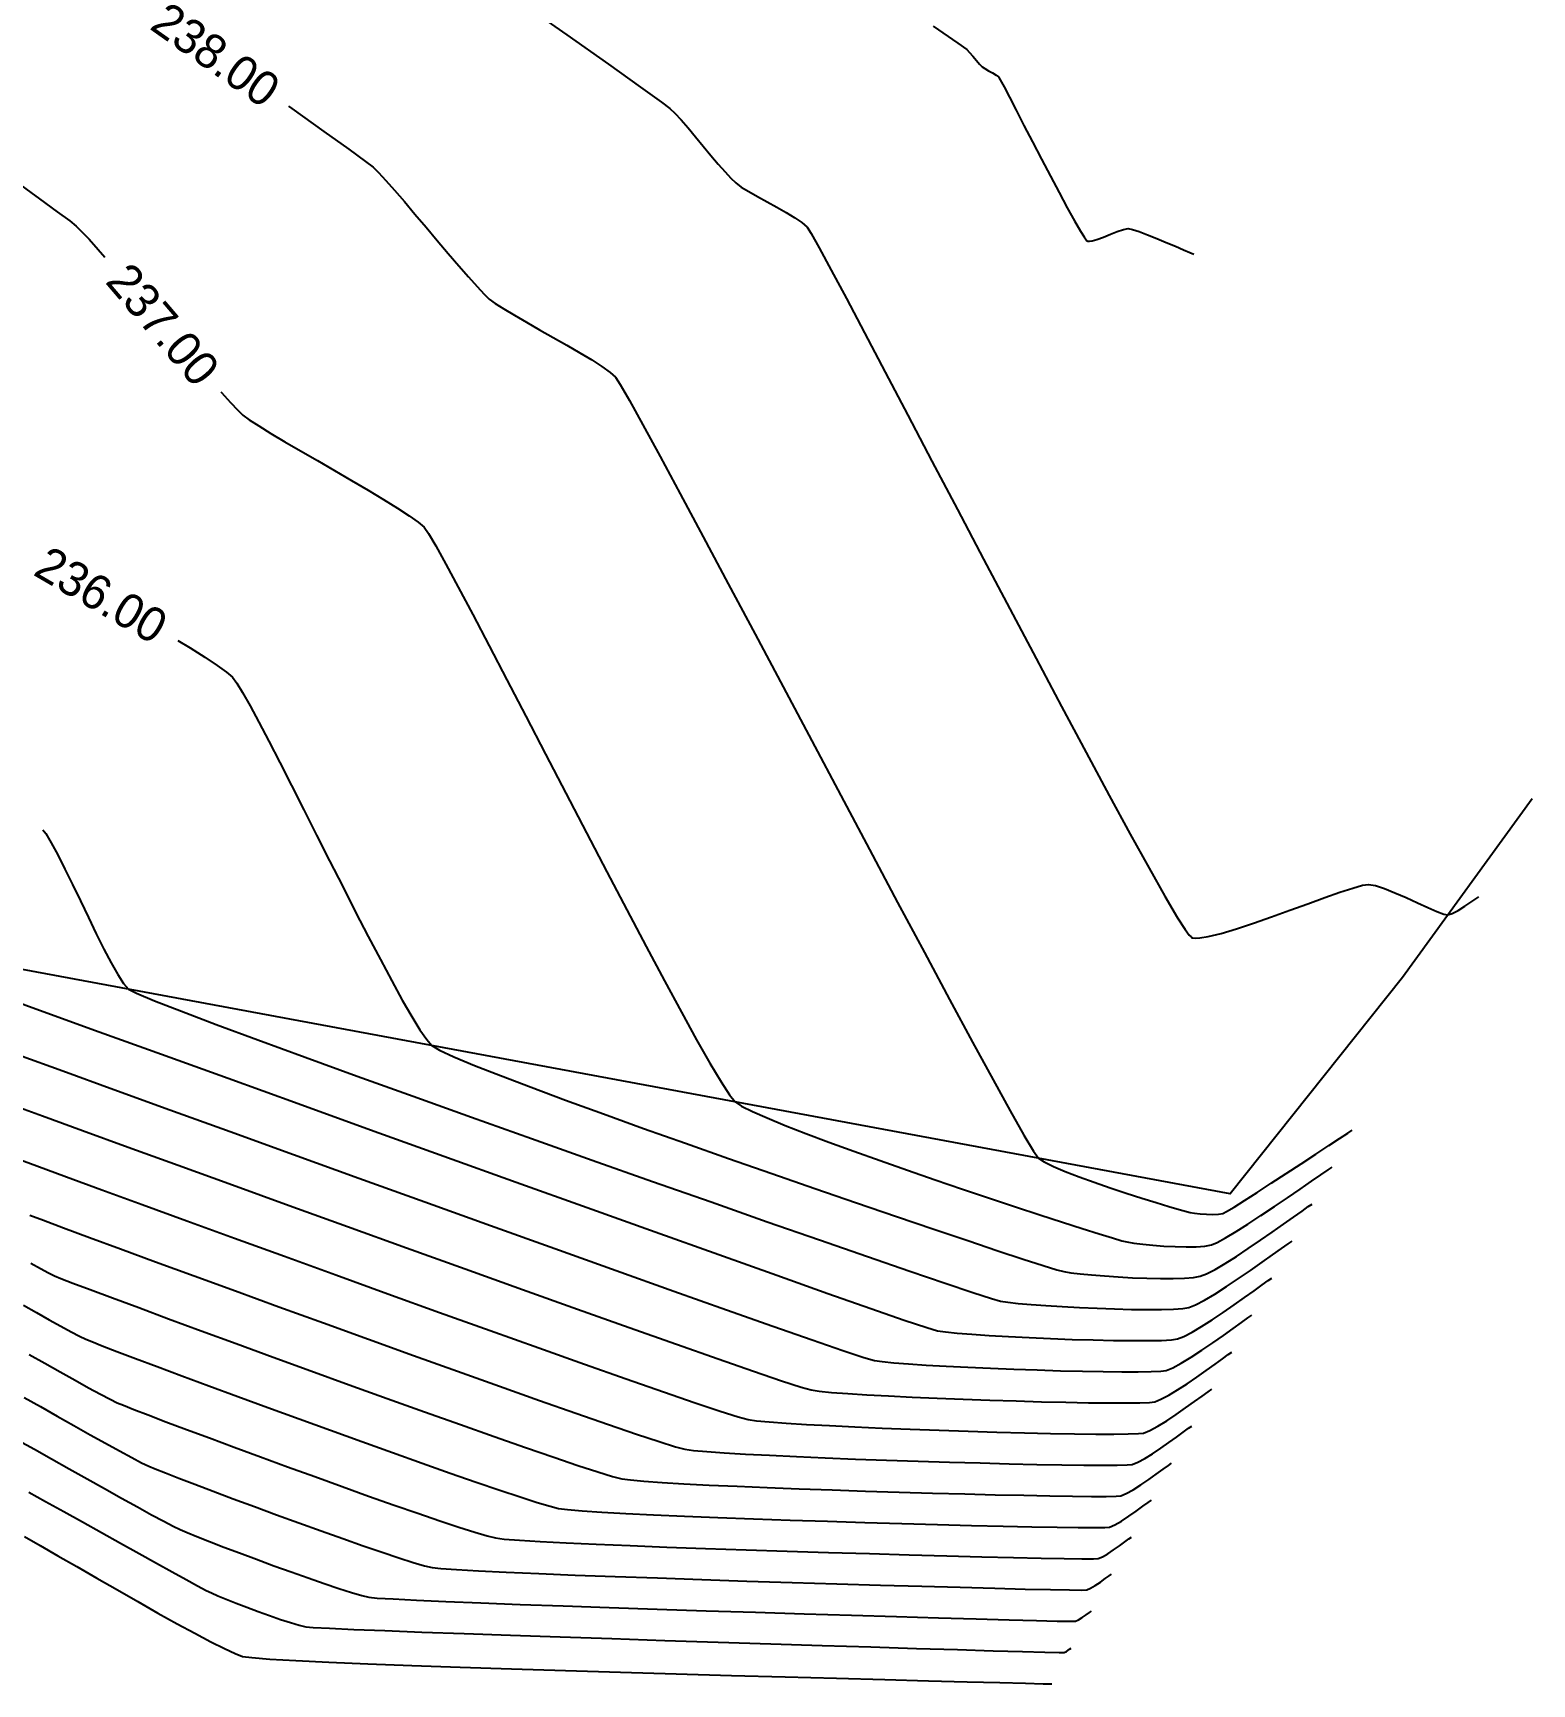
# Model space of a CAD drawing. Header units: metres. Extents: x 708941 to 724052, y 5405153 to 5413472.
# Drawn here: x 709384.6 to 709558.8, y 5411315.9 to 5411507.8 of the extents above; entities that cross this region are included whole.
import ezdxf

# ---------------------------------------------------------------- set-up
doc = ezdxf.new("R2010")
doc.units = ezdxf.units.M
doc.header["$LTSCALE"] = 12.7
doc.header["$MEASUREMENT"] = 0
for name, color, linetype in [('CONT-MJR1', 252, 'Continuous'), ('CONT-MNR1', 251, 'Continuous'), ('contornos2', 7, 'Continuous')]:
    doc.layers.add(name, color=color, linetype=linetype)

msp = doc.modelspace()

# ---------------------------------------------------------------- linework, layer by layer
at = {"layer": 'CONT-MJR1', "flags": 128}
for points, elevation in [([(709489.22, 5411508.61), (709492.11, 5411506.61), (709493.16, 5411505.87), (709493.47, 5411505.55), (709493.86, 5411505.09), (709494.26, 5411504.61), (709494.63, 5411504.17), (709494.92, 5411503.88), (709495.23, 5411503.66), (709495.66, 5411503.42), (709496.12, 5411503.17), (709496.54, 5411502.92), (709496.83, 5411502.69), (709497.03, 5411502.35), (709497.47, 5411501.54), (709498.1, 5411500.34), (709498.88, 5411498.82), (709499.79, 5411497.06), (709500.78, 5411495.15), (709501.82, 5411493.15), (709502.86, 5411491.16), (709503.87, 5411489.25), (709504.81, 5411487.49), (709505.65, 5411485.98), (709506.34, 5411484.78), (709506.77, 5411484.09), (709507, 5411483.77), (709507.11, 5411483.66), (709507.15, 5411483.64), (709507.22, 5411483.61), (709507.39, 5411483.6), (709507.72, 5411483.63), (709508.25, 5411483.78), (709509.02, 5411484.07), (709509.83, 5411484.41), (709510.63, 5411484.74), (709511.34, 5411484.97), (709511.89, 5411485.06), (709512.39, 5411484.96), (709513.17, 5411484.71), (709514.14, 5411484.35), (709515.22, 5411483.92), (709516.33, 5411483.46), (709517.4, 5411483.01), (709518.34, 5411482.61), (709519.07, 5411482.3), (709519.53, 5411482.11)], 240), ([(709385.76, 5411415.17), (709386.1, 5411414.73), (709386.75, 5411413.65), (709387.5, 5411412.25), (709388.33, 5411410.61), (709389.21, 5411408.81), (709390.13, 5411406.91), (709391.06, 5411404.98), (709391.98, 5411403.08), (709392.87, 5411401.3), (709393.71, 5411399.7), (709394.48, 5411398.34), (709395.16, 5411397.31), (709395.73, 5411396.66), (709396.66, 5411396.18), (709398.75, 5411395.31), (709401.87, 5411394.09), (709405.91, 5411392.56), (709410.74, 5411390.76), (709416.25, 5411388.75), (709422.3, 5411386.55), (709428.79, 5411384.21), (709435.58, 5411381.77), (709442.56, 5411379.28), (709449.61, 5411376.78), (709456.61, 5411374.31), (709463.42, 5411371.91), (709469.94, 5411369.62), (709476.04, 5411367.5), (709481.61, 5411365.57), (709486.51, 5411363.88), (709490.63, 5411362.47), (709493.84, 5411361.39), (709496.03, 5411360.68), (709497.08, 5411360.38), (709497.92, 5411360.25), (709499.12, 5411360.12), (709500.61, 5411359.99), (709502.33, 5411359.87), (709504.23, 5411359.75), (709506.23, 5411359.64), (709508.28, 5411359.55), (709510.32, 5411359.47), (709512.29, 5411359.42), (709514.13, 5411359.4), (709515.78, 5411359.4), (709517.17, 5411359.44), (709518.25, 5411359.52), (709518.95, 5411359.63), (709519.73, 5411359.94), (709520.76, 5411360.48), (709521.97, 5411361.21), (709523.31, 5411362.07), (709524.71, 5411363), (709526.12, 5411363.96), (709527.46, 5411364.9), (709528.67, 5411365.76), (709529.7, 5411366.5), (709530.48, 5411367.05), (709530.94, 5411367.37)], 235), ([(709384.25, 5411370.39), (709385.84, 5411369.79), (709388.18, 5411368.91), (709391.19, 5411367.8), (709394.78, 5411366.47), (709398.86, 5411364.97), (709403.34, 5411363.33), (709408.14, 5411361.58), (709413.18, 5411359.74), (709418.37, 5411357.86), (709423.61, 5411355.96), (709428.83, 5411354.08), (709433.94, 5411352.24), (709438.85, 5411350.49), (709443.47, 5411348.85), (709447.72, 5411347.36), (709451.51, 5411346.04), (709454.76, 5411344.93), (709457.38, 5411344.06), (709459.28, 5411343.46), (709460.38, 5411343.17), (709461.37, 5411343.04), (709462.92, 5411342.89), (709464.95, 5411342.75), (709467.41, 5411342.6), (709470.23, 5411342.46), (709473.35, 5411342.31), (709476.69, 5411342.17), (709480.21, 5411342.03), (709483.83, 5411341.9), (709487.49, 5411341.78), (709491.13, 5411341.67), (709494.68, 5411341.57), (709498.08, 5411341.48), (709501.27, 5411341.41), (709504.19, 5411341.36), (709506.76, 5411341.32), (709508.93, 5411341.31), (709510.63, 5411341.31), (709511.79, 5411341.34), (709512.36, 5411341.4), (709513.02, 5411341.66), (709513.83, 5411342.09), (709514.73, 5411342.65), (709515.69, 5411343.29), (709516.63, 5411343.95), (709517.52, 5411344.59), (709518.29, 5411345.15), (709518.9, 5411345.6), (709519.28, 5411345.86)], 230), ([(709382.94, 5411344.19), (709384.79, 5411343.16), (709386.77, 5411342.06), (709388.83, 5411340.9), (709390.9, 5411339.74), (709392.95, 5411338.59), (709394.92, 5411337.49), (709396.76, 5411336.47), (709398.41, 5411335.56), (709399.82, 5411334.8), (709400.93, 5411334.21), (709401.71, 5411333.83), (709402.53, 5411333.48), (709403.68, 5411333.01), (709405.13, 5411332.45), (709406.8, 5411331.8), (709408.64, 5411331.11), (709410.6, 5411330.37), (709412.62, 5411329.63), (709414.64, 5411328.9), (709416.61, 5411328.2), (709418.47, 5411327.56), (709420.16, 5411326.99), (709421.63, 5411326.52), (709422.82, 5411326.18), (709423.67, 5411325.97), (709424.62, 5411325.87), (709426.49, 5411325.76), (709429.18, 5411325.62), (709432.61, 5411325.47), (709436.66, 5411325.31), (709441.24, 5411325.13), (709446.25, 5411324.95), (709451.59, 5411324.76), (709457.16, 5411324.58), (709462.86, 5411324.39), (709468.59, 5411324.21), (709474.26, 5411324.03), (709479.75, 5411323.86), (709484.98, 5411323.71), (709489.85, 5411323.56), (709494.25, 5411323.44), (709498.08, 5411323.34), (709501.25, 5411323.25), (709503.65, 5411323.2), (709505.2, 5411323.17), (709505.78, 5411323.17), (709506.12, 5411323.33), (709506.56, 5411323.6), (709507.01, 5411323.92), (709507.4, 5411324.2), (709507.62, 5411324.36)], 225)]:
    msp.add_lwpolyline(points, dxfattribs=dict(at, elevation=elevation))
at = {"layer": 'CONT-MNR1', "flags": 128}
for points, elevation in [([(709440.83, 5411511.68), (709446.66, 5411507.58), (709451.5, 5411504.16), (709455.21, 5411501.52), (709457.65, 5411499.78), (709458.65, 5411499.03), (709459.23, 5411498.47), (709459.94, 5411497.69), (709460.75, 5411496.76), (709461.61, 5411495.73), (709462.51, 5411494.65), (709463.4, 5411493.57), (709464.26, 5411492.55), (709465.05, 5411491.65), (709465.74, 5411490.91), (709466.29, 5411490.38), (709466.94, 5411489.9), (709467.81, 5411489.36), (709468.83, 5411488.78), (709469.94, 5411488.17), (709471.07, 5411487.55), (709472.16, 5411486.93), (709473.15, 5411486.33), (709473.98, 5411485.76), (709474.58, 5411485.24), (709475.04, 5411484.51), (709475.98, 5411482.82), (709477.37, 5411480.25), (709479.15, 5411476.93), (709481.26, 5411472.94), (709483.65, 5411468.39), (709486.29, 5411463.39), (709489.1, 5411458.03), (709492.05, 5411452.42), (709495.08, 5411446.65), (709498.14, 5411440.85), (709501.19, 5411435.09), (709504.16, 5411429.5), (709507.01, 5411424.16), (709509.69, 5411419.18), (709512.14, 5411414.67), (709514.32, 5411410.73), (709516.17, 5411407.46), (709517.65, 5411404.95), (709518.53, 5411403.57), (709518.99, 5411402.94), (709519.2, 5411402.72), (709519.27, 5411402.67), (709519.39, 5411402.63), (709519.67, 5411402.59), (709520.23, 5411402.61), (709521.2, 5411402.77), (709522.71, 5411403.14), (709524.5, 5411403.67), (709526.48, 5411404.32), (709528.57, 5411405.05), (709530.69, 5411405.82), (709532.78, 5411406.58), (709534.74, 5411407.29), (709536.5, 5411407.92), (709537.99, 5411408.41), (709539.12, 5411408.73), (709539.82, 5411408.83), (709540.63, 5411408.69), (709541.68, 5411408.34), (709542.9, 5411407.86), (709544.21, 5411407.29), (709545.51, 5411406.7), (709546.72, 5411406.15), (709547.77, 5411405.69), (709548.57, 5411405.38), (709549.04, 5411405.28), (709549.57, 5411405.44), (709550.26, 5411405.8), (709551.01, 5411406.28), (709551.72, 5411406.76), (709552.3, 5411407.17), (709552.65, 5411407.4)], 239), ([(709355.41, 5411509.67), (709359.79, 5411506.63), (709364.14, 5411503.6), (709368.37, 5411500.63), (709372.43, 5411497.78), (709376.23, 5411495.08), (709379.71, 5411492.61), (709382.78, 5411490.41), (709385.39, 5411488.53), (709387.44, 5411487.02), (709388.89, 5411485.95), (709389.64, 5411485.35), (709390.27, 5411484.74), (709391.14, 5411483.82), (709392.21, 5411482.63), (709392.99, 5411481.74)], 237), ([(709414.3, 5411499.3), (709414.7, 5411499.01), (709418.43, 5411496.36), (709421.32, 5411494.29), (709423.26, 5411492.87), (709424.15, 5411492.19), (709424.78, 5411491.57), (709425.62, 5411490.67), (709426.63, 5411489.53), (709427.78, 5411488.21), (709429.01, 5411486.76), (709430.3, 5411485.23), (709431.61, 5411483.69), (709432.89, 5411482.17), (709434.12, 5411480.73), (709435.25, 5411479.44), (709436.24, 5411478.33), (709437.05, 5411477.46), (709437.65, 5411476.88), (709438.35, 5411476.37), (709439.34, 5411475.73), (709440.57, 5411474.99), (709441.98, 5411474.17), (709443.5, 5411473.3), (709445.08, 5411472.41), (709446.66, 5411471.5), (709448.17, 5411470.62), (709449.55, 5411469.79), (709450.74, 5411469.02), (709451.69, 5411468.35), (709452.32, 5411467.79), (709452.87, 5411466.95), (709453.95, 5411465.07), (709455.51, 5411462.24), (709457.5, 5411458.59), (709459.85, 5411454.22), (709462.51, 5411449.25), (709465.42, 5411443.78), (709468.54, 5411437.93), (709471.79, 5411431.8), (709475.13, 5411425.5), (709478.5, 5411419.16), (709481.84, 5411412.87), (709485.1, 5411406.74), (709488.22, 5411400.9), (709491.15, 5411395.44), (709493.82, 5411390.48), (709496.19, 5411386.12), (709498.19, 5411382.49), (709499.78, 5411379.69), (709500.89, 5411377.83), (709501.46, 5411377.01), (709502.15, 5411376.56), (709503.21, 5411376.04), (709504.58, 5411375.46), (709506.19, 5411374.84), (709507.95, 5411374.21), (709509.8, 5411373.57), (709511.67, 5411372.95), (709513.48, 5411372.37), (709515.16, 5411371.85), (709516.63, 5411371.4), (709517.83, 5411371.05), (709518.67, 5411370.81), (709519.1, 5411370.7), (709519.61, 5411370.62), (709520.28, 5411370.55), (709521.02, 5411370.5), (709521.75, 5411370.47), (709522.41, 5411370.49), (709522.91, 5411370.57), (709523.34, 5411370.79), (709524.21, 5411371.31), (709525.42, 5411372.07), (709526.88, 5411373.01), (709528.53, 5411374.08), (709530.27, 5411375.21), (709532.02, 5411376.36), (709533.69, 5411377.46), (709535.2, 5411378.46), (709536.47, 5411379.3), (709537.41, 5411379.92), (709537.94, 5411380.27)], 238), ([(709406.47, 5411466.07), (709406.53, 5411466), (709407.58, 5411464.84), (709408.42, 5411463.96), (709409.02, 5411463.39), (709409.76, 5411462.84), (709410.86, 5411462.12), (709412.27, 5411461.26), (709413.91, 5411460.28), (709415.73, 5411459.22), (709417.67, 5411458.1), (709419.66, 5411456.95), (709421.65, 5411455.79), (709423.57, 5411454.66), (709425.37, 5411453.58), (709426.98, 5411452.58), (709428.34, 5411451.69), (709429.39, 5411450.94), (709430.07, 5411450.34), (709430.57, 5411449.62), (709431.42, 5411448.17), (709432.59, 5411446.06), (709434.04, 5411443.37), (709435.73, 5411440.19), (709437.62, 5411436.58), (709439.69, 5411432.62), (709441.89, 5411428.39), (709444.18, 5411423.97), (709446.54, 5411419.43), (709448.93, 5411414.84), (709451.3, 5411410.3), (709453.63, 5411405.86), (709455.87, 5411401.61), (709458, 5411397.63), (709459.97, 5411393.98), (709461.75, 5411390.76), (709463.3, 5411388.03), (709464.58, 5411385.87), (709465.57, 5411384.35), (709466.22, 5411383.56), (709466.98, 5411383.06), (709468.24, 5411382.43), (709469.94, 5411381.68), (709472.02, 5411380.82), (709474.44, 5411379.88), (709477.12, 5411378.87), (709480.02, 5411377.81), (709483.08, 5411376.72), (709486.25, 5411375.61), (709489.46, 5411374.5), (709492.66, 5411373.41), (709495.8, 5411372.35), (709498.81, 5411371.35), (709501.65, 5411370.42), (709504.25, 5411369.57), (709506.56, 5411368.83), (709508.52, 5411368.21), (709510.08, 5411367.73), (709511.18, 5411367.41), (709511.76, 5411367.26), (709512.57, 5411367.13), (709513.6, 5411367), (709514.78, 5411366.88), (709516.06, 5411366.79), (709517.37, 5411366.72), (709518.64, 5411366.69), (709519.81, 5411366.71), (709520.81, 5411366.78), (709521.59, 5411366.92), (709522.25, 5411367.2), (709523.21, 5411367.73), (709524.43, 5411368.46), (709525.82, 5411369.34), (709527.33, 5411370.33), (709528.89, 5411371.37), (709530.43, 5411372.41), (709531.89, 5411373.41), (709533.2, 5411374.32), (709534.3, 5411375.08), (709535.13, 5411375.65), (709535.61, 5411375.97)], 237), ([(709401.45, 5411437.2), (709402.87, 5411436.33), (709404.6, 5411435.25), (709406.03, 5411434.29), (709407.12, 5411433.5), (709407.81, 5411432.9), (709408.3, 5411432.24), (709408.98, 5411431.13), (709409.85, 5411429.59), (709410.87, 5411427.69), (709412.03, 5411425.48), (709413.3, 5411423.01), (709414.66, 5411420.33), (709416.1, 5411417.5), (709417.59, 5411414.56), (709419.1, 5411411.56), (709420.62, 5411408.57), (709422.12, 5411405.62), (709423.59, 5411402.78), (709424.99, 5411400.09), (709426.32, 5411397.61), (709427.54, 5411395.39), (709428.64, 5411393.48), (709429.59, 5411391.92), (709430.38, 5411390.78), (709430.97, 5411390.11), (709431.87, 5411389.57), (709433.55, 5411388.79), (709435.94, 5411387.79), (709438.96, 5411386.6), (709442.51, 5411385.24), (709446.52, 5411383.75), (709450.91, 5411382.15), (709455.58, 5411380.46), (709460.45, 5411378.73), (709465.45, 5411376.97), (709470.48, 5411375.21), (709475.47, 5411373.48), (709480.32, 5411371.81), (709484.96, 5411370.23), (709489.31, 5411368.75), (709493.27, 5411367.42), (709496.76, 5411366.25), (709499.71, 5411365.28), (709502.03, 5411364.53), (709503.62, 5411364.04), (709504.42, 5411363.82), (709505.23, 5411363.69), (709506.32, 5411363.56), (709507.64, 5411363.43), (709509.14, 5411363.31), (709510.74, 5411363.2), (709512.41, 5411363.11), (709514.06, 5411363.05), (709515.66, 5411363.01), (709517.14, 5411363.01), (709518.44, 5411363.05), (709519.5, 5411363.14), (709520.27, 5411363.28), (709521.01, 5411363.57), (709521.99, 5411364.08), (709523.16, 5411364.77), (709524.47, 5411365.59), (709525.85, 5411366.5), (709527.26, 5411367.46), (709528.65, 5411368.41), (709529.95, 5411369.32), (709531.12, 5411370.15), (709532.1, 5411370.85), (709532.83, 5411371.37), (709533.27, 5411371.67)], 236), ([(709380.15, 5411396.11), (709385.82, 5411394.06), (709392.33, 5411391.7), (709399.54, 5411389.09), (709407.3, 5411386.29), (709415.45, 5411383.34), (709423.85, 5411380.31), (709432.35, 5411377.25), (709440.79, 5411374.21), (709449.03, 5411371.25), (709456.92, 5411368.43), (709464.31, 5411365.79), (709471.05, 5411363.39), (709476.99, 5411361.29), (709481.98, 5411359.54), (709485.86, 5411358.19), (709488.5, 5411357.31), (709489.74, 5411356.94), (709490.66, 5411356.8), (709492.02, 5411356.67), (709493.74, 5411356.53), (709495.75, 5411356.39), (709498, 5411356.26), (709500.4, 5411356.14), (709502.88, 5411356.04), (709505.39, 5411355.94), (709507.84, 5411355.87), (709510.18, 5411355.81), (709512.32, 5411355.79), (709514.21, 5411355.79), (709515.77, 5411355.82), (709516.94, 5411355.88), (709517.63, 5411355.99), (709518.37, 5411356.27), (709519.32, 5411356.77), (709520.43, 5411357.44), (709521.66, 5411358.22), (709522.93, 5411359.07), (709524.21, 5411359.95), (709525.42, 5411360.8), (709526.53, 5411361.59), (709527.46, 5411362.26), (709528.18, 5411362.77), (709528.61, 5411363.07)], 234), ([(709382.94, 5411389.02), (709388.09, 5411387.15), (709394, 5411385), (709400.53, 5411382.63), (709407.54, 5411380.09), (709414.91, 5411377.43), (709422.5, 5411374.69), (709430.18, 5411371.92), (709437.81, 5411369.17), (709445.27, 5411366.49), (709452.41, 5411363.94), (709459.1, 5411361.55), (709465.21, 5411359.38), (709470.61, 5411357.47), (709475.16, 5411355.88), (709478.73, 5411354.66), (709481.19, 5411353.85), (709482.4, 5411353.5), (709483.3, 5411353.37), (709484.65, 5411353.23), (709486.38, 5411353.1), (709488.43, 5411352.96), (709490.74, 5411352.83), (709493.25, 5411352.71), (709495.89, 5411352.59), (709498.61, 5411352.48), (709501.34, 5411352.38), (709504.02, 5411352.3), (709506.6, 5411352.24), (709509, 5411352.19), (709511.17, 5411352.17), (709513.05, 5411352.17), (709514.58, 5411352.2), (709515.69, 5411352.25), (709516.32, 5411352.34), (709517.08, 5411352.64), (709518.07, 5411353.17), (709519.22, 5411353.87), (709520.46, 5411354.67), (709521.73, 5411355.54), (709522.96, 5411356.4), (709524.1, 5411357.21), (709525.07, 5411357.91), (709525.82, 5411358.45), (709526.28, 5411358.77)], 233), ([(709381.89, 5411383.33), (709385.74, 5411381.92), (709390.37, 5411380.23), (709395.67, 5411378.3), (709401.51, 5411376.18), (709407.79, 5411373.9), (709414.38, 5411371.51), (709421.17, 5411369.06), (709428.03, 5411366.58), (709434.85, 5411364.12), (709441.52, 5411361.73), (709447.91, 5411359.44), (709453.9, 5411357.31), (709459.39, 5411355.37), (709464.25, 5411353.66), (709468.36, 5411352.23), (709471.61, 5411351.13), (709473.88, 5411350.39), (709475.06, 5411350.06), (709476, 5411349.92), (709477.44, 5411349.78), (709479.3, 5411349.64), (709481.52, 5411349.5), (709484.03, 5411349.37), (709486.79, 5411349.23), (709489.71, 5411349.1), (709492.74, 5411348.98), (709495.81, 5411348.87), (709498.87, 5411348.78), (709501.84, 5411348.69), (709504.66, 5411348.63), (709507.28, 5411348.58), (709509.62, 5411348.55), (709511.63, 5411348.55), (709513.24, 5411348.57), (709514.38, 5411348.62), (709515, 5411348.69), (709515.71, 5411348.97), (709516.61, 5411349.45), (709517.64, 5411350.07), (709518.75, 5411350.79), (709519.88, 5411351.56), (709520.98, 5411352.34), (709521.99, 5411353.06), (709522.86, 5411353.69), (709523.53, 5411354.18), (709523.95, 5411354.47)], 232), ([(709382.42, 5411377.09), (709385.08, 5411376.1), (709388.51, 5411374.84), (709392.63, 5411373.33), (709397.32, 5411371.61), (709402.49, 5411369.73), (709408.03, 5411367.71), (709413.84, 5411365.6), (709419.82, 5411363.43), (709425.87, 5411361.25), (709431.88, 5411359.08), (709437.76, 5411356.97), (709443.4, 5411354.96), (709448.71, 5411353.07), (709453.57, 5411351.35), (709457.89, 5411349.84), (709461.57, 5411348.58), (709464.5, 5411347.59), (709466.58, 5411346.93), (709467.72, 5411346.61), (709468.69, 5411346.48), (709470.19, 5411346.34), (709472.15, 5411346.2), (709474.5, 5411346.05), (709477.18, 5411345.91), (709480.13, 5411345.77), (709483.29, 5411345.63), (709486.58, 5411345.5), (709489.95, 5411345.38), (709493.32, 5411345.27), (709496.65, 5411345.17), (709499.86, 5411345.08), (709502.89, 5411345.01), (709505.67, 5411344.96), (709508.15, 5411344.93), (709510.25, 5411344.92), (709511.91, 5411344.94), (709513.08, 5411344.98), (709513.68, 5411345.05), (709514.42, 5411345.34), (709515.34, 5411345.84), (709516.38, 5411346.48), (709517.48, 5411347.21), (709518.57, 5411347.97), (709519.59, 5411348.71), (709520.48, 5411349.35), (709521.18, 5411349.86), (709521.61, 5411350.16)], 231), ([(709384.36, 5411364.78), (709385.48, 5411364.17), (709386.42, 5411363.67), (709387.14, 5411363.32), (709387.85, 5411363.03), (709389.25, 5411362.49), (709391.28, 5411361.73), (709393.86, 5411360.76), (709396.91, 5411359.63), (709400.38, 5411358.34), (709404.18, 5411356.94), (709408.25, 5411355.45), (709412.52, 5411353.89), (709416.91, 5411352.29), (709421.35, 5411350.67), (709425.78, 5411349.08), (709430.11, 5411347.52), (709434.29, 5411346.03), (709438.23, 5411344.64), (709441.87, 5411343.36), (709445.14, 5411342.23), (709447.96, 5411341.28), (709450.26, 5411340.53), (709451.98, 5411340), (709453.04, 5411339.73), (709454.05, 5411339.6), (709455.63, 5411339.45), (709457.73, 5411339.31), (709460.27, 5411339.16), (709463.19, 5411339.01), (709466.44, 5411338.86), (709469.95, 5411338.71), (709473.65, 5411338.57), (709477.49, 5411338.43), (709481.39, 5411338.3), (709485.3, 5411338.18), (709489.16, 5411338.07), (709492.9, 5411337.97), (709496.46, 5411337.88), (709499.78, 5411337.81), (709502.79, 5411337.75), (709505.43, 5411337.71), (709507.64, 5411337.69), (709509.35, 5411337.69), (709510.51, 5411337.71), (709511.05, 5411337.75), (709511.68, 5411338.01), (709512.48, 5411338.46), (709513.37, 5411339.02), (709514.29, 5411339.65), (709515.17, 5411340.28), (709515.95, 5411340.85), (709516.57, 5411341.29), (709516.95, 5411341.56)], 229), ([(709383.51, 5411359.91), (709385.04, 5411359.05), (709386.51, 5411358.22), (709387.86, 5411357.47), (709389.05, 5411356.83), (709390.04, 5411356.31), (709390.78, 5411355.95), (709391.45, 5411355.68), (709392.66, 5411355.2), (709394.38, 5411354.54), (709396.54, 5411353.73), (709399.07, 5411352.78), (709401.94, 5411351.71), (709405.07, 5411350.55), (709408.42, 5411349.31), (709411.93, 5411348.02), (709415.54, 5411346.7), (709419.19, 5411345.37), (709422.82, 5411344.06), (709426.39, 5411342.78), (709429.84, 5411341.55), (709433.1, 5411340.4), (709436.13, 5411339.35), (709438.86, 5411338.41), (709441.23, 5411337.62), (709443.2, 5411336.99), (709444.71, 5411336.54), (709445.7, 5411336.29), (709446.75, 5411336.15), (709448.45, 5411336.01), (709450.74, 5411335.86), (709453.53, 5411335.7), (709456.75, 5411335.55), (709460.34, 5411335.39), (709464.23, 5411335.23), (709468.34, 5411335.08), (709472.6, 5411334.93), (709476.94, 5411334.79), (709481.29, 5411334.66), (709485.58, 5411334.53), (709489.74, 5411334.42), (709493.7, 5411334.32), (709497.38, 5411334.23), (709500.71, 5411334.16), (709503.63, 5411334.11), (709506.07, 5411334.08), (709507.94, 5411334.06), (709509.18, 5411334.07), (709509.73, 5411334.11), (709510.34, 5411334.37), (709511.12, 5411334.81), (709511.98, 5411335.38), (709512.84, 5411335.98), (709513.62, 5411336.54), (709514.24, 5411336.99), (709514.62, 5411337.26)], 228), ([(709384.17, 5411354.2), (709386, 5411353.17), (709387.8, 5411352.16), (709389.52, 5411351.19), (709391.09, 5411350.32), (709392.48, 5411349.57), (709393.6, 5411348.98), (709394.42, 5411348.58), (709395.14, 5411348.28), (709396.36, 5411347.8), (709398.02, 5411347.16), (709400.08, 5411346.37), (709402.47, 5411345.47), (709405.14, 5411344.48), (709408.02, 5411343.41), (709411.05, 5411342.29), (709414.19, 5411341.14), (709417.37, 5411339.98), (709420.54, 5411338.84), (709423.63, 5411337.73), (709426.59, 5411336.68), (709429.36, 5411335.72), (709431.89, 5411334.85), (709434.11, 5411334.11), (709435.96, 5411333.51), (709437.4, 5411333.09), (709438.36, 5411332.85), (709439.38, 5411332.72), (709441.15, 5411332.59), (709443.58, 5411332.44), (709446.58, 5411332.29), (709450.09, 5411332.13), (709454.01, 5411331.96), (709458.27, 5411331.8), (709462.79, 5411331.63), (709467.49, 5411331.47), (709472.28, 5411331.32), (709477.09, 5411331.17), (709481.83, 5411331.03), (709486.43, 5411330.9), (709490.81, 5411330.78), (709494.88, 5411330.67), (709498.57, 5411330.59), (709501.79, 5411330.52), (709504.47, 5411330.47), (709506.51, 5411330.44), (709507.86, 5411330.44), (709508.41, 5411330.46), (709508.9, 5411330.67), (709509.52, 5411331.02), (709510.2, 5411331.47), (709510.88, 5411331.94), (709511.5, 5411332.39), (709511.99, 5411332.75), (709512.29, 5411332.96)], 227), ([(709383.58, 5411349.19), (709385.48, 5411348.12), (709387.43, 5411347.02), (709389.38, 5411345.93), (709391.28, 5411344.86), (709393.06, 5411343.86), (709394.69, 5411342.97), (709396.1, 5411342.2), (709397.25, 5411341.6), (709398.07, 5411341.21), (709398.82, 5411340.89), (709400.01, 5411340.41), (709401.56, 5411339.81), (709403.43, 5411339.09), (709405.55, 5411338.29), (709407.88, 5411337.42), (709410.36, 5411336.5), (709412.92, 5411335.55), (709415.53, 5411334.61), (709418.11, 5411333.67), (709420.62, 5411332.78), (709423, 5411331.95), (709425.2, 5411331.19), (709427.15, 5411330.54), (709428.81, 5411330.01), (709430.12, 5411329.63), (709431.01, 5411329.41), (709432.01, 5411329.3), (709433.83, 5411329.17), (709436.4, 5411329.03), (709439.62, 5411328.87), (709443.4, 5411328.71), (709447.65, 5411328.54), (709452.29, 5411328.37), (709457.21, 5411328.2), (709462.35, 5411328.02), (709467.59, 5411327.85), (709472.86, 5411327.68), (709478.06, 5411327.53), (709483.11, 5411327.38), (709487.91, 5411327.24), (709492.38, 5411327.12), (709496.42, 5411327.01), (709499.94, 5411326.92), (709502.86, 5411326.86), (709505.09, 5411326.82), (709506.53, 5411326.8), (709507.09, 5411326.81), (709507.52, 5411327), (709508.07, 5411327.33), (709508.67, 5411327.73), (709509.23, 5411328.13), (709509.68, 5411328.47), (709509.96, 5411328.66)], 226), ([(709384.15, 5411338.17), (709386.09, 5411337.1), (709388.19, 5411335.94), (709390.37, 5411334.72), (709392.6, 5411333.48), (709394.81, 5411332.25), (709396.95, 5411331.05), (709398.97, 5411329.93), (709400.81, 5411328.9), (709402.43, 5411328.01), (709403.76, 5411327.29), (709404.75, 5411326.76), (709405.35, 5411326.46), (709406.1, 5411326.14), (709407.08, 5411325.74), (709408.22, 5411325.28), (709409.48, 5411324.8), (709410.79, 5411324.3), (709412.11, 5411323.83), (709413.38, 5411323.39), (709414.54, 5411323.01), (709415.55, 5411322.72), (709416.33, 5411322.53), (709417.2, 5411322.45), (709419.09, 5411322.35), (709421.9, 5411322.23), (709425.52, 5411322.08), (709429.83, 5411321.92), (709434.74, 5411321.74), (709440.12, 5411321.55), (709445.87, 5411321.35), (709451.88, 5411321.15), (709458.04, 5411320.95), (709464.25, 5411320.75), (709470.38, 5411320.55), (709476.34, 5411320.36), (709482.01, 5411320.18), (709487.28, 5411320.02), (709492.05, 5411319.87), (709496.2, 5411319.75), (709499.63, 5411319.65), (709502.22, 5411319.57), (709503.86, 5411319.53), (709504.46, 5411319.52), (709504.74, 5411319.67), (709505.08, 5411319.91), (709505.29, 5411320.06)], 224), ([(709383.62, 5411333.01), (709385.46, 5411331.97), (709387.51, 5411330.79), (709389.73, 5411329.52), (709392.05, 5411328.18), (709394.43, 5411326.81), (709396.81, 5411325.45), (709399.14, 5411324.13), (709401.37, 5411322.89), (709403.43, 5411321.77), (709405.28, 5411320.79), (709406.86, 5411319.99), (709408.11, 5411319.41), (709408.99, 5411319.09), (709410.06, 5411318.94), (709412.15, 5411318.78), (709415.17, 5411318.61), (709418.99, 5411318.42), (709423.52, 5411318.23), (709428.64, 5411318.04), (709434.25, 5411317.84), (709440.24, 5411317.64), (709446.5, 5411317.45), (709452.91, 5411317.25), (709459.38, 5411317.06), (709465.79, 5411316.88), (709472.04, 5411316.7), (709478.01, 5411316.54), (709483.6, 5411316.39), (709488.7, 5411316.26), (709493.2, 5411316.14), (709496.99, 5411316.04), (709499.96, 5411315.96), (709502.01, 5411315.91), (709503.02, 5411315.88)], 223)]:
    msp.add_lwpolyline(points, dxfattribs=dict(at, elevation=elevation))
at = {"layer": 'contornos2', "color": 30}
msp.add_lwpolyline([(709558.83, 5411418.79), (709543.78, 5411398.01), (709523.74, 5411372.87), (709368.13, 5411401.78), (709344.17, 5411432.82), (709314.59, 5411470.47), (709290.93, 5411494.96), (709264.6, 5411520.17)], dxfattribs=at)

# ---------------------------------------------------------------- texts
at = {"layer": 'CONT-MNR1', "char_height": 4, "attachment_point": 5}
for s, insert, rotation in [('{238.00}', (709405.86, 5411505.26, 238), 324.8017), ('{237.00}', (709399.72, 5411473.9, 237), 310.4221), ('{236.00}', (709392.56, 5411442.46, 236), 329.7232)]:
    msp.add_mtext(s, dxfattribs=dict(at, insert=insert, rotation=rotation))

doc.saveas('drawing.dxf')
